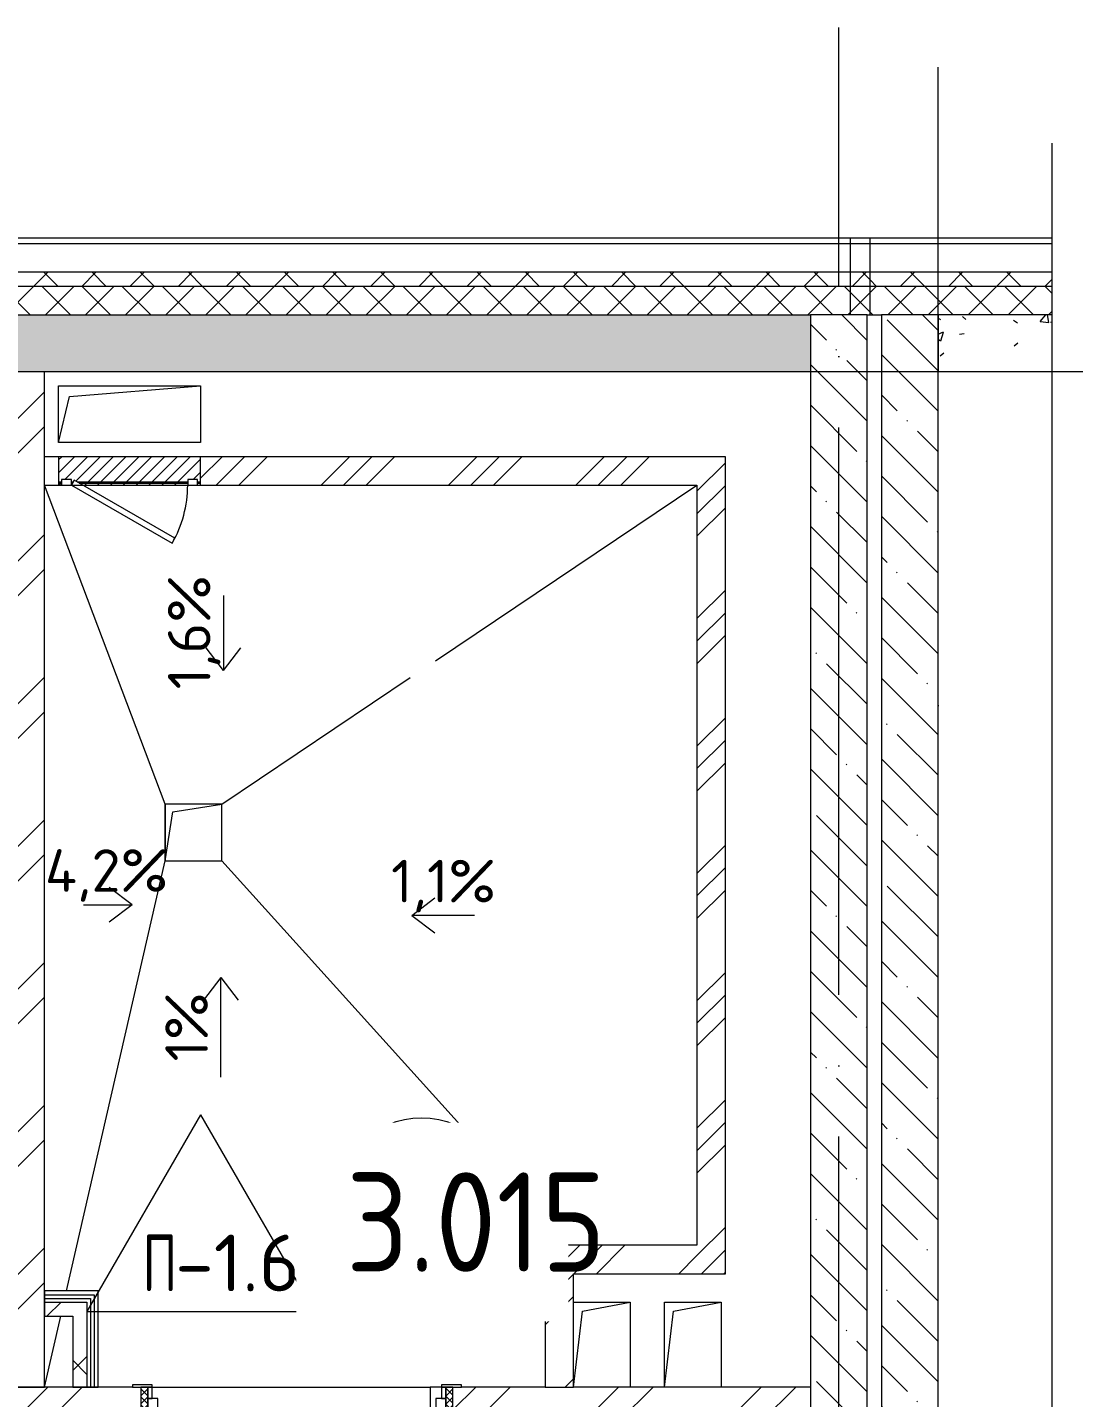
# Model space of a CAD drawing. Header units: millimetres. Extents: x -68946 to 288321, y -402657 to 324925.
# Drawn here: x 63102 to 66789, y -204483 to -199653 of the extents above; entities that cross this region are included whole.
import ezdxf

# ---------------------------------------------------------------- set-up
doc = ezdxf.new("R2010")
doc.units = ezdxf.units.MM
doc.linetypes.add('ADSK_Линия сетки', pattern=[2500, 2000, -250, 0, -250])
for name, color, linetype, lineweight in [('A-AREA-____-IDEN', 250, 'Continuous', 9), ('A-DETL-GENF-OTLN', 250, 'Continuous', 5), ('A-DOOR-____-MCUT', 250, 'Continuous', 5), ('A-DOOR-____-OTLN', 250, 'Continuous', 5), ('A-DOOR-FRAM-MCUT', 31, 'Continuous', 5), ('A-DOOR-FRAM-OTLN', 31, 'Continuous', 5), ('A-FLOR-____-IDEN', 11, 'Continuous', 9), ('A-FLOR-____-OTLN', 192, 'Continuous', 9), ('A-GENM-____-MCUT', 250, 'Continuous', 25), ('A-GENM-____-OTLN', 250, 'Continuous', 9), ('A-GLAZ-____-OTLN', 250, 'Continuous', 5), ('A-WALL-____-MCUT', 250, 'Continuous', 13), ('A-WALL-____-PATT', 250, 'Continuous', 13), ('A-WALL-FNSH-MCUT', 250, 'Continuous', 13), ('G-____-____-DIMS', 250, 'Continuous', 9), ('S-GRID-____-OTLN', 250, 'Continuous', 9)]:
    doc.layers.add(name, color=color, linetype=linetype, lineweight=lineweight)
doc.styles.add('ISOCPEUR_1', font='isocpeur.ttf', dxfattribs={"width": 0.9, "height": 250})
doc.styles.add('ISOCPEUR_2', font='isocpeur.ttf', dxfattribs={"height": 160})
doc.styles.add('ISOCPEUR_3', font='isocpeur.ttf', dxfattribs={"height": 250})
pattern_1 = [(45, (-3188.22, -259241.4), (-251.4472, 251.4472), []), (45, (-3188.22, -258860.4), (-251.4472, 251.4472), [])]
pattern_2 = [(45, (-3188.22, -259241.4), (-224.5064, 224.5064), []), (45, (-3108.85, -259241.4), (0, 449.0128), []), (45, (-3267.6, -259241.4), (0, 449.0128), [])]
pattern_3 = [(135, (-3188.22, -259241.39), (-84.85281, -84.85281), []), (225, (-3188.22, -259241.39), (84.85281, -84.85281), [])]
pattern_4 = [(45, (-3188.22, -259241.39), (-70.71068, 70.71068), []), (135, (-3188.22, -259241.39), (-70.71068, -70.71068), [])]
pattern_5 = [(135, (-3188.22, -259241.39), (-142.5612, -142.5612), []), (135, (-3045.66, -259241.39), (-142.5612, -142.5612), [252.016, -50.403, 3.353, -47.05])]
pattern_6 = [(50, (-3188.22, -259241.4), (364.3679, -31.8783), [38.1, -419.1]), (355, (-3188.22, -259241.4), (-70.4859, 382.1133), [30.48, -335.28]), (100.451, (-3157.86, -259244.05), (293.885, 350.2334), [32.38, -356.18]), (46.184, (-3188.22, -259139.8), (542.1585, -84.0858), [57.15, -628.65]), (96.636, (-3143.04, -259146.8), (474.805, 494.8554), [48.57, -534.27]), (351.184, (-3188.2, -259139.8), (474.8102, 494.85), [45.72, -502.92]), (21, (-3137.42, -259165.2), (303.2285, -204.5305), [38.1, -419.1]), (326, (-3137.42, -259165.2), (123.6039, 368.376), [30.48, -335.28]), (71.451, (-3112.15, -259182.23), (426.8341, 163.8427), [32.38, -356.18]), (37.5, (-3188.22, -259241.39), (6.17665, 169.11015), [16.764, -314.452, 16.764, -323.596, -336.55]), (37.5, (-3188.22, -259241.39), (6.17665, 169.11015), [-671.576, 16.764, -319.786]), (7.5, (-3188.22, -259241.39), (133.63888, 200.3615), [16.764, -177.292, 16.764, -306.832, -128.27]), (7.5, (-3188.22, -259241.39), (133.63888, 200.3615), [-517.652, 16.764, -111.506]), (327.5, (-3301.51, -259241.39), (271.18182, -11.45836), [16.764, -110.236, 16.764, -379.476, -525.78]), (327.5, (-3301.51, -259241.39), (271.18182, -11.45836), [-523.24, 16.764, -509.016]), (317.5, (-3352.3, -259241.4), (296.2585, 50.85285), [16.764, -148.336, 16.764, -246.38, -373.38]), (317.5, (-3352.3, -259241.4), (296.2585, 50.85285), [-428.244, 16.764, -356.616])]
pattern_7 = [(45, (-3188.22, -259241.39), (-141.42136, 141.42136), []), (135, (-3188.22, -259241.39), (-141.42136, -141.42136), [])]

# ---------------------------------------------------------------- blocks, each defined once
blk = doc.blocks.new('Дверь_СКБ_1Ст_Внутренняя - Д-5л_1100x2100h_С_У МГН-41919549-АР1_Маркировочный план 3 этажа')
at = {"layer": 'A-DOOR-____-OTLN'}
h = blk.add_hatch(dxfattribs=at)
h.set_pattern_fill('FP_10', color=256, style=0, pattern_type=2)
h.set_pattern_definition([(135, (1751.41, 124.685), (-14.14214, -14.14214), []), (225, (1751.41, 124.685), (14.14214, -14.14214), [])])
h.paths.add_polyline_path([(562.5, 60), (537.5, 60), (537.5, -60), (562.5, -60)])
at = {"layer": 'A-DOOR-FRAM-OTLN'}
h = blk.add_hatch(dxfattribs=at)
h.set_pattern_fill('FP_11', color=256, style=0, pattern_type=2)
h.set_pattern_definition([(45, (-371.384, 124.685), (-14.1421, 14.1421), []), (135, (-371.384, 124.685), (-14.1421, -14.1421), [])])
h.paths.add_polyline_path([(-512.5, 60), (-537.5, 60), (-537.5, -60), (-512.5, -60), (-512.5, -8.4)])
at = {"layer": 'A-DOOR-____-MCUT'}
for p, q in [((512.5, 1060), (472.5, 1060)), ((472.5, 1060), (472.5, 60)), ((512.5, 60), (512.5, 1060)), ((472.5, 60), (512.5, 60))]:
    blk.add_line(p, q, dxfattribs=at)
at = {"layer": 'A-DOOR-____-OTLN'}
blk.add_arc((512.5, 60), 1000, 90, 180, dxfattribs=at)
at = {"layer": 'A-DOOR-FRAM-MCUT'}
for p, q in [((-497.5, 68), (-567.5, 68)), ((-567.5, 68), (-567.5, 60)), ((-567.5, 60), (-497.5, 60)), ((-512.5, 60), (-537.5, 60)), ((-537.5, 60), (-537.5, -60)), ((-487.5, 60), (-512.5, 60)), ((-512.5, 60), (-512.5, -20)), ((-512.5, -60), (-512.5, 60)), ((-497.5, 60), (-512.5, 60)), ((-512.5, 60), (-512.5, 59)), ((-512.5, 59), (-497.5, 59)), ((-497.5, 60), (-497.5, 68)), ((-497.5, 59), (-497.5, 60)), ((-487.5, 20), (-487.5, 60)), ((512.5, 60), (512.5, 20)), ((537.5, 60), (512.5, 60)), ((592.5, 68), (522.5, 68)), ((522.5, 68), (522.5, 60)), ((537.5, 60), (522.5, 60)), ((522.5, 60), (522.5, 59)), ((522.5, 60), (592.5, 60)), ((522.5, 59), (537.5, 59)), ((537.5, -20), (537.5, 60)), ((562.5, 60), (537.5, 60)), ((537.5, 60), (537.5, -60)), ((537.5, 59), (537.5, 60)), ((562.5, -60), (562.5, 60)), ((592.5, 60), (592.5, 68)), ((-477.5, 20), (-487.5, 20)), ((-477.5, -20), (-477.5, 20)), ((512.5, 20), (502.5, 20)), ((502.5, 20), (502.5, -20)), ((-512.5, -20), (-477.5, -20)), ((-497.5, -20), (-512.5, -20)), ((-512.5, -20), (-512.5, -60)), ((-497.5, -60), (-497.5, -20)), ((502.5, -20), (537.5, -20)), ((537.5, -20), (522.5, -20)), ((522.5, -20), (522.5, -60)), ((537.5, -60), (537.5, -20)), ((-497.5, -60), (-567.5, -60)), ((-567.5, -60), (-567.5, -68)), ((-567.5, -68), (-497.5, -68)), ((-537.5, -60), (-512.5, -60)), ((-512.5, -60), (-497.5, -60)), ((-497.5, -68), (-497.5, -60)), ((522.5, -60), (537.5, -60)), ((592.5, -60), (522.5, -60)), ((522.5, -60), (522.5, -68)), ((522.5, -68), (592.5, -68)), ((537.5, -60), (562.5, -60)), ((592.5, -68), (592.5, -60))]:
    blk.add_line(p, q, dxfattribs=at)
blk = doc.blocks.new('_Wn_-As_OpeningMEP_floor__Rectangular - _Wn_-As_OpeningMEP_floor__Rectangular-33952643-АР1_Маркировочный план 3 этажа')
at = {"layer": 'A-DETL-GENF-OTLN', "lineweight": 5}
for p, q in [((-67.9, 167.9), (100, 200)), ((-100, -100), (-67.9, 167.9))]:
    blk.add_line(p, q, dxfattribs=at)
blk = doc.blocks.new('_Wn_-As_OpeningMEP_floor__Rectangular - _Wn_-As_OpeningMEP_floor__Rectangular-V52-АР1_Маркировочный план 3 этажа')
at = {"layer": 'A-DETL-GENF-OTLN', "lineweight": 5}
for p, q in [((-212.2, 112.2), (250, 150)), ((-250, -50), (-212.2, 112.2))]:
    blk.add_line(p, q, dxfattribs=at)
blk = doc.blocks.new('_Wn_-As_OpeningMEP_floor__Rectangular - _Wn_-As_OpeningMEP_floor__Rectangular-32466825-АР1_Маркировочный план 3 этажа')
at = {"layer": 'A-DETL-GENF-OTLN', "lineweight": 5}
for p, q in [((-73.2, 123.2), (99.9, 150)), ((-100, -50), (-73.2, 123.2))]:
    blk.add_line(p, q, dxfattribs=at)
blk = doc.blocks.new('АР_Люк - ЛРС_ВК_500х400_наружный_NCS S 1000-N-V87-АР1_Маркировочный план 3 этажа')
at = {"layer": 'A-DOOR-____-OTLN'}
h = blk.add_hatch(dxfattribs=at)
h.set_pattern_fill('FP_54', color=256, style=0, pattern_type=2)
h.set_pattern_definition([(45, (125, 0), (-22.6274, 22.6274), [])])
h.paths.add_polyline_path([(-0.2, 50), (-80, 50), (-80, 30), (-115, 30), (-115, 50), (-125, 50), (-125, -50), (375, -50), (375, 50), (365, 50), (365, 48), (340, 43), (365, 43), (365, 30), (330, 30), (330, 50), (320, 32.7), (290, 50), (286.9, 50)])
h.paths.add_polyline_path([(340, 43), (332.9, 43), (333.3, 41.7)])
at = {"layer": 'A-DETL-GENF-OTLN', "lineweight": 5}
for p, q in [((375, 50), (-125, 50)), ((-125, 50), (-125, -50)), ((375, -50), (375, 50)), ((-125, -50), (375, -50))]:
    blk.add_line(p, q, dxfattribs=at)
at = {"layer": 'A-DOOR-____-MCUT', "lineweight": 5}
for p, q in [((-25.1, 255), (-35.1, 237.7)), ((330, 50), (-25.1, 255)), ((-35.1, 237.7), (320, 32.7)), ((-80, 50), (-115, 50)), ((-115, 50), (-115, 30)), ((-80, 30), (-80, 50)), ((320, 32.7), (330, 50)), ((365, 50), (330, 50)), ((330, 50), (330, 30)), ((365, 30), (365, 50)), ((-115, 30), (-80, 30)), ((330, 30), (365, 30))]:
    blk.add_line(p, q, dxfattribs=at)
blk.add_arc((330, 50), 410, 150, 180, dxfattribs=at)
at = {"layer": 'A-DOOR-____-OTLN'}
blk.add_line((330, 50), (-25.1, 255), dxfattribs=at)
blk = doc.blocks.new('ASML_АР_Отделка Люка - ВО Отделка люков_Грунтовка 0_Шпатлевка 0_Окраска 0_0-42722003-АР1_Маркировочный план 3 этажа')
at = {"layer": 'A-GENM-____-MCUT', "lineweight": 5}
for p, q in [((-240, 3), (-250, 3)), ((-250, 3), (-250, 0)), ((177.1, 3), (-205, 3)), ((205, 3), (201, 3)), ((250, 3), (240, 3)), ((250, 0), (250, 3)), ((-250, 0), (-240, 0)), ((-205, 0), (182.3, 0)), ((199.2, 0), (205, 0)), ((240, 0), (250, 0))]:
    blk.add_line(p, q, dxfattribs=at)
blk = doc.blocks.new('DET_L_Линия разрыва - М100-32542165-АР1_Маркировочный план 3 этажа')
at = {"layer": 'A-DETL-GENF-OTLN', "lineweight": 5}
blk.add_line((17300, 0), (8950, 0), dxfattribs=at)
blk = doc.blocks.new('AAR_СКБ_Марка_Помещения_мал - Номер-28977439-АР1_Маркировочный план 3 этажа')
at = {"layer": 'A-AREA-____-IDEN'}
blk.add_circle((-0.028, 0), 3, dxfattribs=at)
blk = doc.blocks.new('AAR_СКБ_Марка_Перекрытия - Марка пола-17325028-АР1_Маркировочный план 3 этажа')
at = {"layer": 'A-FLOR-____-IDEN'}
for p, q in [((0, 6.932), (-4.002, 0)), ((0, 6.932), (4.002, 0)), ((-4.002, 0), (4.002, 0))]:
    blk.add_line(p, q, dxfattribs=at)

msp = doc.modelspace()

# ---------------------------------------------------------------- hatches: boundary and pattern name
at = {"layer": 'A-WALL-____-PATT', "lineweight": 15, "true_color": 0x000000}
h = msp.add_hatch(dxfattribs=at)
h.set_pattern_fill('FP_16', color=18, style=0, pattern_type=2)
h.set_pattern_definition(pattern_3)
h.paths.add_polyline_path([(59832.0058, -200566.3892), (66071.7763, -200566.3892), (66071.7763, -200516.3892), (59832.0058, -200516.3892)])
h.paths.add_polyline_path([(58281.5715, -200566.3892), (58632.0058, -200566.3892), (58632.0058, -200516.3892), (57981.7763, -200516.3892), (57981.7763, -200566.3892), (58109.3968, -200566.3892)])
h.paths.add_polyline_path([(56379.2388, -200566.3892), (57081.7763, -200566.3892), (57081.7763, -200516.3892), (49662.0053, -200516.3892), (49662.0053, -200566.3892), (54072.3616, -200566.3892)])
h.paths.add_polyline_path([(47762.0053, -200566.3892), (48412.0053, -200566.3892), (48412.0053, -200516.3892), (47762.0053, -200516.3892)])
h.paths.add_polyline_path([(46461.7544, -200566.3892), (46862.0053, -200566.3892), (46862.0053, -200516.3892), (45362.0053, -200516.3892), (45362.0053, -200566.3892), (46361.3368, -200566.3892)])
h.paths.add_polyline_path([(42537.9752, -200566.3892), (42562.0053, -200566.3892), (42562.0053, -200516.3892), (41012.0053, -200516.3892), (41012.0053, -200566.3892), (42161.7544, -200566.3892)])
h.paths.add_polyline_path([(37361.5805, -200566.3892), (38212.0053, -200566.3892), (38212.0053, -200516.3892), (36662.0053, -200516.3892), (36662.0053, -200566.3892)])
h.paths.add_polyline_path([(33310.4662, -200566.3892), (33861.7763, -200566.3892), (33861.7763, -200516.3892), (32312.0053, -200516.3892), (32312.0053, -200566.3892), (33161.7544, -200566.3892)])
h.paths.add_polyline_path([(34761.7763, -200566.3892), (35412.0053, -200566.3892), (35412.0053, -200516.3892), (34761.7763, -200516.3892)])
h.paths.add_polyline_path([(28696.7116, -200566.3892), (29512.0053, -200566.3892), (29512.0053, -200516.3892), (27961.7763, -200516.3892), (27961.7763, -200566.3892), (28636.7763, -200566.3892)])
h.paths.add_polyline_path([(23686.7763, -200566.3892), (25161.7763, -200566.3892), (25161.7763, -200516.3892), (20706.7763, -200516.3892), (20706.7763, -200566.3892), (21936.7763, -200566.3892)])
h.paths.add_polyline_path([(19456.7763, -200566.3892), (19456.7763, -200516.3892), (18716.7544, -200516.3892), (18716.7544, -200566.3892), (18892.4832, -200566.3892)])
h.paths.add_polyline_path([(11395.1321, -200566.3892), (17816.7544, -200566.3892), (17816.7544, -200516.3892), (9561.7544, -200516.3892), (9561.7544, -200566.3892), (10818.4128, -200566.3892)])
h.paths.add_polyline_path([(6661.7983, -200566.3892), (6761.7544, -200566.3892), (6761.7544, -200516.3892), (5561.7544, -200516.3892), (5561.7544, -200566.3892), (6541.7983, -200566.3892)])
h.paths.add_polyline_path([(2486.8039, -200566.3892), (4361.7544, -200566.3892), (4361.7544, -200516.3892), (-3538.2456, -200516.3892), (-3538.2456, -200566.3892), (2461.8039, -200566.3892)])
h = msp.add_hatch(dxfattribs=at)
h.set_pattern_fill('FP_16', color=18, style=0, pattern_type=2)
h.set_pattern_definition(pattern_3)
h.paths.add_polyline_path([(66311.7763, -200566.3892), (66712.4536, -200566.3892), (66712.4536, -200516.3892), (66071.7763, -200516.3892), (66071.7763, -200566.3892)])
h = msp.add_hatch(dxfattribs=at)
h.set_pattern_fill('FP_17', color=18, style=0, pattern_type=2)
h.set_pattern_definition(pattern_4)
h.paths.add_polyline_path([(17162.3253, -200666.3892), (17816.7544, -200666.3283), (17816.7544, -200566.3892), (9561.7544, -200566.3892), (9561.7544, -200666.3892), (14855.448, -200666.3892)])
h.paths.add_polyline_path([(63299.8706, -200666.3892), (66001.7763, -200666.3283), (66001.7763, -200599.7225), (66071.7763, -200566.3892), (59832.0058, -200566.3892), (59832.0058, -200666.3892), (60561.7544, -200666.3892)])
h.paths.add_polyline_path([(58632.0058, -200666.3892), (58632.0058, -200566.3892), (57981.7763, -200566.3892), (57981.7763, -200666.3892), (58109.3968, -200666.3892)])
h.paths.add_polyline_path([(50291.7763, -200666.3892), (57081.7763, -200666.3283), (57081.7763, -200566.3892), (49662.0053, -200566.3892), (49662.0053, -200666.3892)])
h.paths.add_polyline_path([(46862.0053, -200666.3892), (46862.0053, -200566.3892), (45362.0053, -200566.3892), (45362.0053, -200666.3892), (46861.7544, -200666.388)])
h.paths.add_polyline_path([(48412.0053, -200666.3892), (48412.0053, -200566.3892), (47762.0053, -200566.3892), (47762.0053, -200666.3892)])
h.paths.add_polyline_path([(42562.0053, -200666.3892), (42562.0053, -200566.3892), (41012.0053, -200566.3892), (41012.0053, -200666.3892), (42561.7544, -200666.388)])
h.paths.add_polyline_path([(37561.5805, -200666.3892), (38212.0053, -200666.3283), (38212.0053, -200566.3892), (36662.0053, -200566.3892), (36662.0053, -200666.3892), (37475.0852, -200666.3892)])
h.paths.add_polyline_path([(33861.7763, -200666.3892), (33861.7763, -200566.3892), (32312.0053, -200566.3892), (32312.0053, -200666.3892), (33310.4662, -200666.3892)])
h.paths.add_polyline_path([(35412.0053, -200666.3892), (35412.0053, -200566.3892), (34761.7763, -200566.3892), (34761.7763, -200666.3892)])
h.paths.add_polyline_path([(29446.7763, -200666.3892), (29512.0053, -200666.3283), (29512.0053, -200566.3892), (27961.7763, -200566.3892), (27961.7763, -200666.3892), (28696.7116, -200666.3892)])
h.paths.add_polyline_path([(23886.7763, -200666.3892), (25161.7763, -200666.3283), (25161.7763, -200566.3892), (20706.7763, -200566.3892), (20706.7763, -200666.3892), (23886.7577, -200666.3886)])
h.paths.add_polyline_path([(18716.7544, -200666.3892), (19456.7763, -200666.3283), (19456.7763, -200566.3892), (18716.7544, -200566.3892), (18716.7544, -200666.3283)])
h.paths.add_polyline_path([(6761.7544, -200666.3892), (6761.7544, -200566.3892), (5561.7544, -200566.3892), (5561.7544, -200666.3892), (6661.7983, -200666.3892)])
h.paths.add_polyline_path([(2461.8039, -200666.3892), (4361.7544, -200666.3892), (4361.7544, -200566.3892), (-3488.2456, -200566.3892), (-3488.2456, -200666.3892), (-1292.6929, -200666.3892)])
h = msp.add_hatch(dxfattribs=at)
h.set_pattern_fill('FP_17', color=18, style=0, pattern_type=2)
h.set_pattern_definition(pattern_4)
h.paths.add_polyline_path([(66712.4536, -200666.3892), (66712.4536, -200566.3892), (66071.7763, -200566.3892), (66001.7763, -200599.7225), (66001.7763, -200666.3892), (66311.7763, -200666.3892)])
h = msp.add_hatch(dxfattribs=at)
h.set_pattern_fill('FP_50', color=18, style=0, pattern_type=2)
h.set_pattern_definition(pattern_6)
h.paths.add_polyline_path([(65861.7763, -200866.3892), (65861.7763, -200666.3892), (60561.7544, -200666.3892), (60561.7544, -200866.3892), (65157.4421, -200866.3892)])
h.paths.add_polyline_path([(60161.7544, -200866.3892), (60161.7544, -200666.3892), (59832.0058, -200666.3892), (59832.0058, -200866.3892), (60111.4448, -200866.3892)])
h.paths.add_polyline_path([(58093.0301, -200866.3892), (58632.0058, -200866.1591), (58632.0058, -200666.3892), (57981.7763, -200666.3892), (57981.7763, -200866.3892), (58081.5715, -200866.3892)])
h.paths.add_polyline_path([(56061.7763, -200866.3892), (57081.7763, -200866.2332), (57081.7763, -200666.3892), (56061.7544, -200666.3892), (56061.7544, -200866.3892)])
h.paths.add_polyline_path([(50110.1492, -200866.3892), (51161.7544, -200866.3892), (51161.7544, -200666.3892), (49662.0053, -200666.3892), (49662.0053, -200866.3892)])
h.paths.add_polyline_path([(47762.0053, -200866.3892), (48412.0053, -200866.3892), (48412.0053, -200666.3892), (47762.0053, -200666.3892), (47762.0053, -200855.3256)])
h.paths.add_polyline_path([(46461.7544, -200866.3892), (46461.7544, -200666.3892), (45362.0053, -200666.3892), (45362.0053, -200866.3892), (46405.1004, -200866.3892)])
h.paths.add_polyline_path([(46861.7763, -200866.3892), (46862.0053, -200866.3892), (46861.7544, -200866.3892)])
h.paths.add_polyline_path([(41861.5805, -200866.3892), (42161.7544, -200865.873), (42161.7544, -200666.3892), (41012.0053, -200666.3892), (41012.0053, -200866.3892), (41841.7763, -200866.3892)])
h.paths.add_polyline_path([(52660.8217, -200866.3892), (55661.7544, -200866.3012), (55661.7544, -200666.3892), (51561.7544, -200666.3892), (51561.7544, -200866.3892), (51981.8542, -200866.3892)])
h.paths.add_polyline_path([(37532.7145, -200866.3892), (37661.7544, -200866.3892), (37661.7544, -200666.3892), (36662.0053, -200666.3892), (36662.0053, -200866.3892), (37362.64, -200866.3892)])
h.paths.add_polyline_path([(35412.0053, -200866.3892), (35412.0053, -200666.3892), (34761.7763, -200666.3892), (34761.7763, -200866.3892)])
h.paths.add_polyline_path([(33861.7763, -200866.3892), (33861.7763, -200666.3892), (33161.7544, -200666.3892), (33161.7763, -200866.3892), (33310.4662, -200866.3892)])
h.paths.add_polyline_path([(38212.0053, -200866.3892), (38212.0053, -200666.3892), (38061.7544, -200666.3892), (38061.7544, -200866.3892)])
h.paths.add_polyline_path([(32761.7544, -200866.3892), (32761.7544, -200666.3892), (32312.0053, -200666.3892), (32312.0053, -200866.3892)])
h.paths.add_polyline_path([(28696.7116, -200866.3892), (29512.0053, -200866.3892), (29512.0053, -200666.3892), (28536.7763, -200666.3892), (28536.7763, -200866.3892), (28620.5378, -200866.3892)])
h = msp.add_hatch(dxfattribs=at)
h.set_pattern_fill('FP_24', color=18, style=0, pattern_type=2)
h.set_pattern_definition(pattern_5)
h.paths.add_polyline_path([(66061.7763, -204566.3886), (66061.7763, -200666.3892), (65861.7763, -200666.3892), (65861.7763, -204566.3886), (65879.6282, -204566.3886)])
h = msp.add_hatch(dxfattribs=at)
h.set_pattern_fill('FP_24', color=18, style=0, pattern_type=2)
h.set_pattern_definition(pattern_5)
h.paths.add_polyline_path([(66311.7763, -204566.3886), (66311.7763, -200666.3892), (66111.7763, -200666.3892), (66111.7763, -204566.3886)])
h = msp.add_hatch(dxfattribs=at)
h.set_pattern_fill('FP_50', color=18, style=0, pattern_type=2)
h.set_pattern_definition(pattern_6)
h.paths.add_polyline_path([(66712.4536, -200866.3892), (66712.4536, -200666.3892), (66311.7763, -200666.3892), (66311.7763, -200866.3892)])
h = msp.add_hatch(dxfattribs=at)
h.set_pattern_fill('FP_2', color=18, style=0, pattern_type=2)
h.set_pattern_definition(pattern_1)
h.paths.add_polyline_path([(63041.7763, -204446.3886), (63161.7763, -204446.3886), (63161.7763, -200866.3892), (63041.7763, -200866.746), (63041.7763, -204396.3886)])
h = msp.add_hatch(dxfattribs=at)
h.set_pattern_fill('FP_9', color=18, style=0, pattern_type=2)
h.set_pattern_definition(pattern_2)
h.paths.add_polyline_path([(63711.8153, -201266.3892), (65461.7763, -201266.3892), (65461.7763, -201166.3892), (63711.7763, -201166.3892), (63711.7763, -201266.3892)])
h.paths.add_polyline_path([(63211.7763, -201266.3892), (63211.7763, -201166.3892), (63161.7763, -201166.3892), (63161.7763, -201266.3892)])
h = msp.add_hatch(dxfattribs=at)
h.set_pattern_fill('FP_9', color=18, style=0, pattern_type=2)
h.set_pattern_definition(pattern_2)
h.paths.add_polyline_path([(65486.2166, -204046.3886), (65561.7763, -204046.3886), (65561.7763, -201166.3892), (65461.7763, -201166.3892), (65461.7763, -204046.3886)])
h = msp.add_hatch(dxfattribs=at)
h.set_pattern_fill('FP_9', color=18, style=0, pattern_type=2)
h.set_pattern_definition(pattern_2)
h.paths.add_polyline_path([(64926.8153, -204446.3886), (65026.8153, -204446.3886), (65026.7763, -203946.3886), (64926.8153, -203946.3886), (64926.8153, -204443.5574)])
h = msp.add_hatch(dxfattribs=at)
h.set_pattern_fill('FP_9', color=18, style=0, pattern_type=2)
h.set_pattern_definition(pattern_2)
h.paths.add_polyline_path([(65026.8153, -204046.3886), (65461.7763, -204046.3886), (65461.7763, -203946.3886), (65026.8153, -203946.3886), (65026.8153, -204044.2406)])
h = msp.add_hatch(dxfattribs=at)
h.set_pattern_fill('FP_51', color=18, style=0, pattern_type=2)
h.set_pattern_definition(pattern_7)
h.paths.add_polyline_path([(63219.0752, -204196.3886), (63261.7544, -204196.3886), (63261.7544, -204146.3886), (63161.7763, -204146.3886), (63161.7763, -204196.3886)])
h = msp.add_hatch(dxfattribs=at)
h.set_pattern_fill('FP_51', color=18, style=0, pattern_type=2)
h.set_pattern_definition(pattern_7)
h.paths.add_polyline_path([(63311.7544, -204446.3886), (63311.7544, -204146.3886), (63261.7544, -204146.3886), (63261.7544, -204446.3886), (63299.8706, -204446.3886)])
h = msp.add_hatch(dxfattribs=at)
h.set_pattern_fill('FP_2', color=18, style=0, pattern_type=2)
h.set_pattern_definition(pattern_1)
h.paths.add_polyline_path([(65606.7479, -204566.3886), (65861.7763, -204566.3886), (65861.7763, -204446.3892), (64601.7988, -204446.3886), (64601.7988, -204566.3886), (65557.2183, -204566.3886)])
h.paths.add_polyline_path([(60561.7863, -204566.3886), (61631.7763, -204566.3886), (61631.7763, -204446.3886), (60561.7863, -204446.3886)])
h.paths.add_polyline_path([(62964.0872, -204566.3886), (63501.7988, -204566.3886), (63501.7988, -204446.3886), (62731.7763, -204446.3886), (62731.7763, -204566.3886), (62941.7763, -204566.3886)])

# ---------------------------------------------------------------- linework, layer by layer
at = {"layer": 'A-FLOR-____-OTLN', "color": 18, "lineweight": 5, "true_color": 0x000000}
for p, q in [((63211.8153, -201116.3886), (63211.8153, -200916.3886)), ((63211.8153, -200916.3886), (63711.8153, -200916.3886)), ((63711.8153, -200916.3886), (63711.8153, -201116.3886)), ((63711.8153, -201116.3886), (63211.8153, -201116.3886)), ((63586.9338, -202391.3886), (63586.9338, -202591.3886)), ((63786.9338, -202391.3886), (63586.9338, -202391.3886)), ((63586.9946, -202591.3886), (63586.9946, -202391.3892)), ((63786.9338, -202591.3886), (63786.9338, -202391.3886)), ((63586.9338, -202591.3886), (63786.9338, -202591.3886)), ((65026.8153, -204146.3886), (65226.7763, -204146.3886)), ((65226.7763, -204146.3886), (65226.7763, -204446.3886)), ((65346.7763, -204446.3886), (65346.7763, -204146.3886)), ((65346.7763, -204146.3886), (65546.7763, -204146.3886)), ((65546.7763, -204146.3886), (65546.7763, -204446.3886)), ((64561.7988, -204446.3886), (64521.7763, -204446.3886)), ((64521.7763, -204446.3886), (64521.7763, -204566.3886))]:
    msp.add_line(p, q, dxfattribs=at)
at = {"layer": 'A-FLOR-____-OTLN', "color": 18, "true_color": 0x000000}
for p, q in [((63586.9338, -202391.3886), (63161.7763, -201266.3892)), ((64539.8919, -201885.6232), (65461.7763, -201266.3892)), ((63786.9338, -202391.3886), (64451.3554, -201945.0935)), ((63239.7028, -204106.3886), (63586.9338, -202591.3886)), ((63786.9338, -202591.3886), (65010.3363, -203946.3886)), ((63161.7763, -204446.3886), (63219.0752, -204196.3886)), ((63541.7988, -204446.3886), (64521.7763, -204446.3886))]:
    msp.add_line(p, q, dxfattribs=at)
at = {"layer": 'A-WALL-____-MCUT', "color": 18, "lineweight": 15, "true_color": 0x000000}
for p, q in [((66712.4536, -200416.3892), (59832.0058, -200416.3892)), ((66712.4536, -200516.3892), (59832.0058, -200516.3892)), ((66001.7763, -200516.3892), (66001.7763, -200666.3892)), ((66071.7763, -200666.3892), (66071.7763, -200516.3892)), ((66712.4536, -200566.3892), (59832.0058, -200566.3892)), ((60561.7544, -200666.3892), (65861.7763, -200666.3892)), ((65861.7763, -200666.3892), (65861.7763, -204566.3886)), ((66061.7763, -200666.3892), (65861.7763, -200666.3892)), ((66061.7763, -204566.3886), (66061.7763, -200666.3892)), ((66061.7763, -200666.3892), (66111.7763, -200666.3892)), ((66111.7763, -200666.3892), (66111.7763, -204566.3886)), ((66311.7763, -200666.3892), (66111.7763, -200666.3892)), ((66712.4536, -200666.3892), (66311.7763, -200666.3892)), ((66311.7763, -200666.3892), (66311.7763, -200866.3892)), ((60561.7544, -200866.3892), (65861.7763, -200866.3892)), ((63161.7763, -204446.3892), (63161.7763, -200866.3892)), ((66311.7763, -204566.3886), (66311.7763, -200866.3892)), ((66311.7763, -200866.3892), (66712.4536, -200866.3892)), ((65561.7763, -201166.3892), (63161.7763, -201166.3892)), ((65561.7763, -204046.3886), (65561.7763, -201166.3892)), ((63161.7763, -201266.3892), (63221.7763, -201266.3892)), ((63296.7763, -201266.3892), (63666.7763, -201266.3892)), ((63701.7763, -201266.3892), (65461.7763, -201266.3892)), ((65461.7763, -201266.3892), (65461.7763, -203946.3886)), ((64926.8153, -203946.3886), (64926.8153, -204446.3886)), ((65461.7763, -203946.3886), (64926.8153, -203946.3886)), ((65026.8153, -204446.3886), (65026.8153, -204046.3886)), ((65026.8153, -204046.3886), (65561.7763, -204046.3886)), ((63351.7544, -204106.3886), (63161.7544, -204106.3886)), ((63161.7544, -204106.3886), (63161.7544, -204121.3886)), ((63351.7544, -204446.3886), (63351.7544, -204106.3886)), ((63161.7544, -204121.3886), (63336.7544, -204121.3886)), ((63161.7544, -204133.8886), (63324.2544, -204133.8886)), ((63161.7544, -204146.3886), (63161.7544, -204196.3886)), ((63161.7544, -204146.3886), (63311.7544, -204146.3886)), ((63311.7544, -204146.3886), (63311.7544, -204446.3886)), ((63324.2544, -204133.8886), (63324.2544, -204446.3886)), ((63336.7544, -204121.3886), (63336.7544, -204446.3886)), ((63161.7544, -204196.3886), (63261.7544, -204196.3886)), ((63261.7544, -204196.3886), (63261.7544, -204446.3886)), ((63471.7988, -204446.3886), (62761.7763, -204446.3886)), ((63041.7763, -204446.3892), (63161.7763, -204446.3892)), ((63261.7544, -204446.3886), (63311.7544, -204446.3886)), ((63336.7544, -204446.3886), (63351.7544, -204446.3886)), ((64926.8153, -204446.3886), (64631.7988, -204446.3886)), ((64926.8153, -204446.3886), (65026.8153, -204446.3886)), ((65861.7763, -204446.3886), (65026.8153, -204446.3886))]:
    msp.add_line(p, q, dxfattribs=at)
at = {"layer": 'A-WALL-FNSH-MCUT', "lineweight": 15}
for p, q in [((66712.4536, -200396.3892), (59832.0058, -200396.3892)), ((66001.7763, -200396.3892), (66001.7763, -200516.3892)), ((66071.7763, -200516.3892), (66071.7763, -200396.3892)), ((63161.7544, -204121.3886), (63161.7544, -204146.3886)), ((63311.7544, -204446.3886), (63336.7544, -204446.3886))]:
    msp.add_line(p, q, dxfattribs=at)
at = {"layer": 'G-____-____-DIMS', "color": 18, "true_color": 0x000000}
for p, q in [((63792.7958, -201655.2533), (63792.7958, -201920.5986)), ((63792.7958, -201920.5986), (63731.4096, -201840.5986)), ((63792.7958, -201920.5986), (63854.1819, -201840.5986)), ((63470.4434, -202746.1514), (63390.4434, -202684.7653)), ((63298.986, -202746.1514), (63470.4434, -202746.1514)), ((63470.4434, -202746.1514), (63390.4434, -202807.5376)), ((64457.313, -202783.388), (64537.313, -202722.0019)), ((64457.313, -202783.388), (64537.313, -202844.7742)), ((64678.0475, -202783.388), (64457.313, -202783.388)), ((63783.7823, -203002.3347), (63722.3961, -203082.3347)), ((63783.7823, -203002.3347), (63845.1685, -203082.3347)), ((63783.7823, -203353.6441), (63783.7823, -203002.3347))]:
    msp.add_line(p, q, dxfattribs=at)
at = {"layer": 'S-GRID-____-OTLN', "color": 18, "linetype": 'ADSK_Линия сетки', "true_color": 0x000000}
for p, q in [((65961.7763, -220563.733), (65961.7763, -199653.1503)), ((66311.7763, -219293.733), (66311.7763, -199653.1503)), ((-6757.7749, -200866.3886), (70471.963, -200866.3886))]:
    msp.add_line(p, q, dxfattribs=at)

# ---------------------------------------------------------------- block references
at = {"layer": 'A-AREA-____-IDEN', "color": 18, "true_color": 0x000000, "xscale": 99.99999999999993, "yscale": 99.99999999999993, "zscale": 99.99999999999993}
msp.add_blockref('AAR_СКБ_Марка_Помещения_мал - Номер-28977439-АР1_Маркировочный план 3 этажа', (64493.9321, -203796.8335), dxfattribs=at)
at = {"layer": 'A-DETL-GENF-OTLN', "color": 18, "lineweight": 5, "true_color": 0x000000, "rotation": 89.99999999999967}
msp.add_blockref('DET_L_Линия разрыва - М100-32542165-АР1_Маркировочный план 3 этажа', (66712.4536, -217361.3054), dxfattribs=at)
at = {"layer": 'A-DOOR-____-OTLN', "color": 18, "true_color": 0x000000, "rotation": 180}
for name, p in [('АР_Люк - ЛРС_ВК_500х400_наружный_NCS S 1000-N-V87-АР1_Маркировочный план 3 этажа', (63586.7763, -201216.3892)), ('Дверь_СКБ_1Ст_Внутренняя - Д-5л_1100x2100h_С_У МГН-41919549-АР1_Маркировочный план 3 этажа', (64064.2988, -204506.3886))]:
    msp.add_blockref(name, p, dxfattribs=at)
at = {"layer": 'A-FLOR-____-IDEN', "color": 18, "true_color": 0x000000, "xscale": 99.99999999999993, "yscale": 99.99999999999993, "zscale": 99.99999999999993}
msp.add_blockref('AAR_СКБ_Марка_Перекрытия - Марка пола-17325028-АР1_Маркировочный план 3 этажа', (63711.8332, -204179.9055), dxfattribs=at)
at = {"layer": 'A-GENM-____-OTLN', "color": 18, "lineweight": 5, "true_color": 0x000000, "rotation": 180}
msp.add_blockref('ASML_АР_Отделка Люка - ВО Отделка люков_Грунтовка 0_Шпатлевка 0_Окраска 0_0-42722003-АР1_Маркировочный план 3 этажа', (63461.7763, -201256.3892), dxfattribs=at)
at = {"layer": 'A-GLAZ-____-OTLN', "color": 18, "true_color": 0x000000}
for name, p in [('_Wn_-As_OpeningMEP_floor__Rectangular - _Wn_-As_OpeningMEP_floor__Rectangular-V52-АР1_Маркировочный план 3 этажа', (63461.8153, -201066.3886)), ('_Wn_-As_OpeningMEP_floor__Rectangular - _Wn_-As_OpeningMEP_floor__Rectangular-32466825-АР1_Маркировочный план 3 этажа', (63686.9946, -202541.3892)), ('_Wn_-As_OpeningMEP_floor__Rectangular - _Wn_-As_OpeningMEP_floor__Rectangular-33952643-АР1_Маркировочный план 3 этажа', (65126.7763, -204346.3889)), ('_Wn_-As_OpeningMEP_floor__Rectangular - _Wn_-As_OpeningMEP_floor__Rectangular-33952643-АР1_Маркировочный план 3 этажа', (65446.7763, -204346.3889))]:
    msp.add_blockref(name, p, dxfattribs=at)

# ---------------------------------------------------------------- texts
at = {"layer": 'A-FLOR-____-IDEN', "color": 18, "true_color": 0x000000, "char_height": 200, "attachment_point": 1, "style": 'ISOCPEUR_2'}
for s, insert, width in [('\\fISOCPEUR|b0|i0|c204|p34|;\\W.7;П', (63506.5983, -203908.5197), 140.295312), ('-1.6', (63622.3535, -203908.5197), 381.60325)]:
    msp.add_mtext(s, dxfattribs=dict(at, insert=insert, width=width))
at = {"layer": 'G-____-____-DIMS', "color": 18, "true_color": 0x000000, "char_height": 150, "attachment_point": 1, "rotation": 90, "line_spacing_factor": 1.149209, "style": 'ISOCPEUR_3'}
for s, insert, width in [('1,6%', (63596.8274, -201986.6241), 476.8756), ('1%', (63587.8139, -203298.2541), 288.635232)]:
    msp.add_mtext(s, dxfattribs=dict(at, insert=insert, width=width))
at = {"layer": 'G-____-____-DIMS', "color": 18, "true_color": 0x000000, "char_height": 150, "attachment_point": 1, "line_spacing_factor": 1.149209, "style": 'ISOCPEUR_3'}
for s, insert, width in [('4,2%', (63163.6069, -202550.1831), 530.658563), ('1,1%', (64383.9218, -202587.4197), 441.020292)]:
    msp.add_mtext(s, dxfattribs=dict(at, insert=insert, width=width))

# ---------------------------------------------------------------- next in the draw order: texts
at = {"layer": 'A-AREA-____-IDEN', "color": 18, "true_color": 0x000000, "insert": (64224.4318, -203689.3479), "char_height": 350, "width": 609.2825, "attachment_point": 1, "style": 'ISOCPEUR_1', "bg_fill": 3, "box_fill_scale": 1.5, "bg_fill_color": 256, "bg_fill_transparency": 0}
msp.add_mtext('3.015', dxfattribs=at)

doc.saveas('drawing.dxf')
